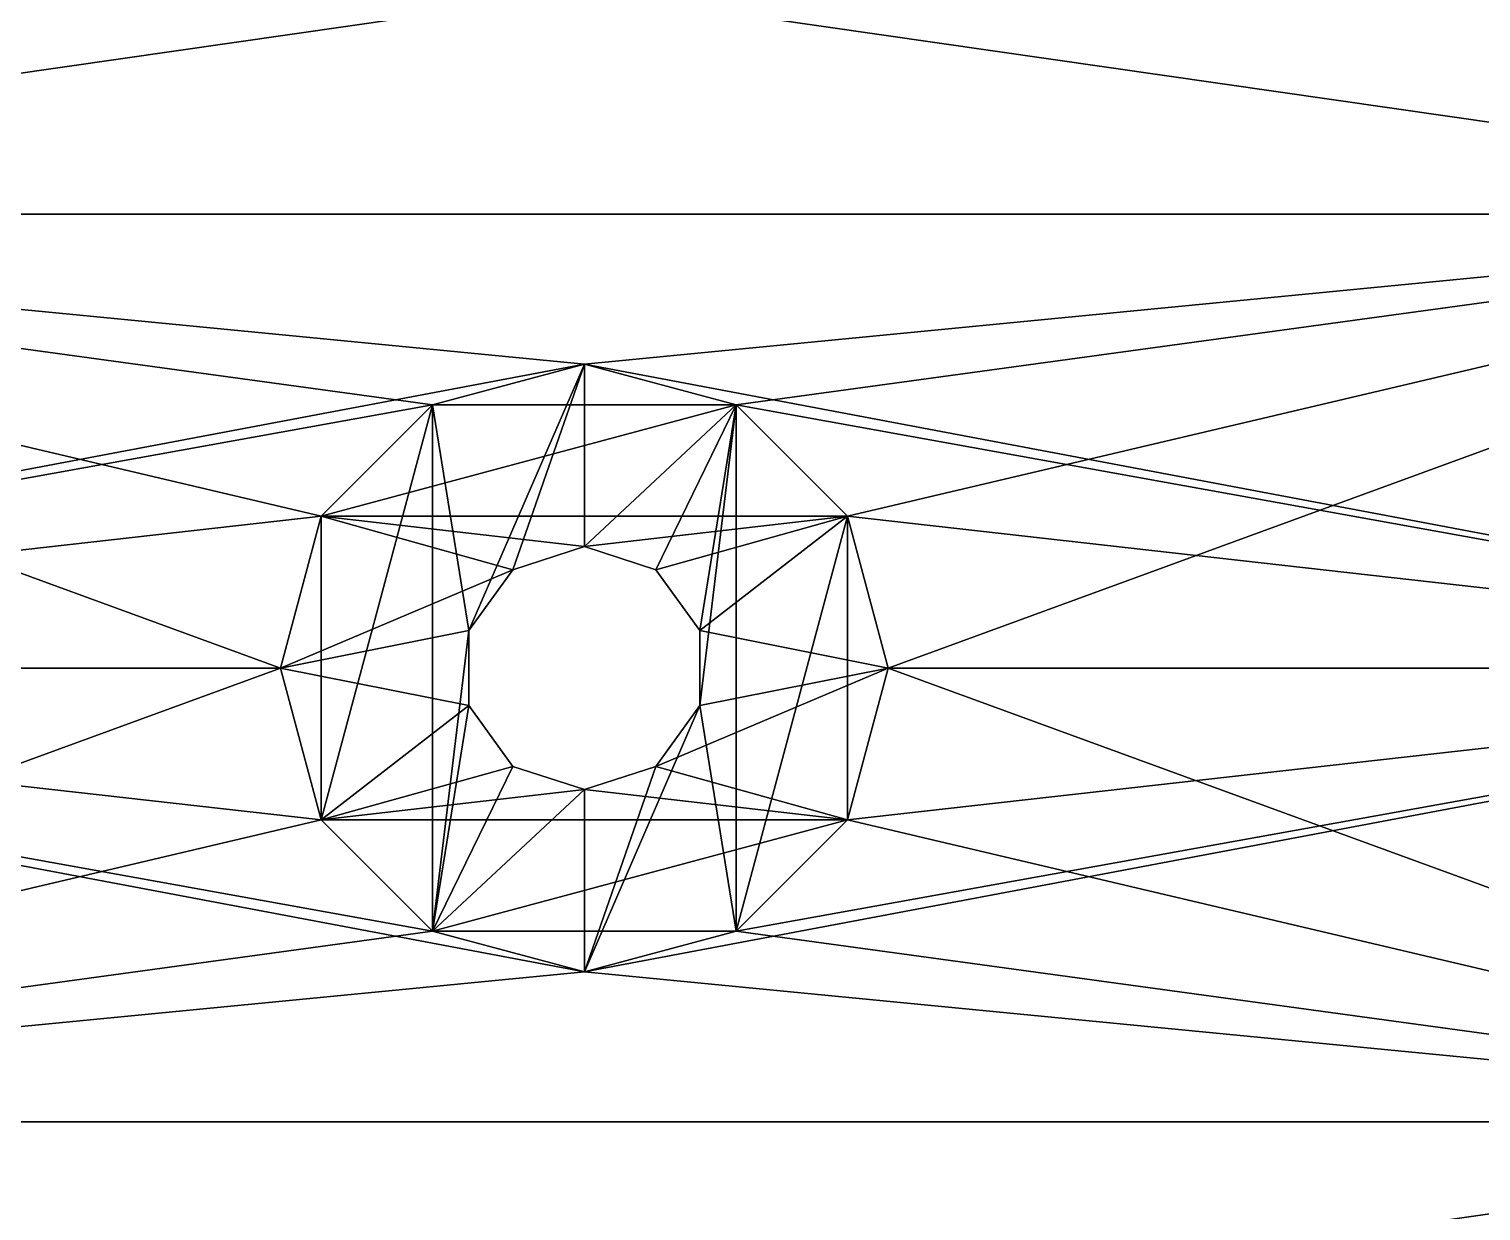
# Model space of a CAD drawing. Header units: inches. Extents: x -30 to 30, y -30 to 30.
# Drawn here: x -9.14 to 14.75, y -8.93 to 10.51 of the extents above; entities that cross this region are included whole.
import ezdxf

# ---------------------------------------------------------------- set-up
doc = ezdxf.new("R2010")
doc.units = ezdxf.units.IN
doc.header["$LTSCALE"] = 65.185185
doc.header["$MEASUREMENT"] = 0
for name, color, linetype in [('2', 7, 'CONTINUOUS'), ('363', 7, 'CONTINUOUS'), ('366', 7, 'CONTINUOUS'), ('367', 7, 'CONTINUOUS'), ('368', 7, 'CONTINUOUS'), ('371', 7, 'CONTINUOUS'), ('372', 7, 'CONTINUOUS'), ('373', 7, 'CONTINUOUS'), ('374', 7, 'CONTINUOUS'), ('375', 7, 'CONTINUOUS')]:
    doc.layers.add(name, color=color, linetype=linetype)

msp = doc.modelspace()

# ---------------------------------------------------------------- linework, layer by layer
at = {"layer": '2', "color": 1, "linetype": 'CONTINUOUS'}
for points in [[(0, 5, 6), (-2.5, 4.33, 6), (2.5, 4.33, 6), (0, 5, 6)], [(-2.5, 4.33, 6), (-4.33, 2.5, 6), (2.5, 4.33, 6), (-2.5, 4.33, 6)], [(2.5, 4.33, 6), (-4.33, 2.5, 6), (4.33, 2.5, 6), (2.5, 4.33, 6)], [(-4.33, 2.5, 6), (-5, 0, 6), (-1.175, 1.618, 6), (-4.33, 2.5, 6)], [(4.33, 2.5, 6), (-4.33, 2.5, 6), (0, 2, 6), (4.33, 2.5, 6)], [(0, 2, 6), (-4.33, 2.5, 6), (-1.175, 1.618, 6), (0, 2, 6)], [(1.175, 1.618, 6), (4.33, 2.5, 6), (0, 2, 6), (1.175, 1.618, 6)], [(1.902, 0.617, 6), (4.33, 2.5, 6), (1.175, 1.618, 6), (1.902, 0.617, 6)], [(5, 0, 6), (4.33, 2.5, 6), (1.902, 0.617, 6), (5, 0, 6)], [(-1.175, 1.618, 6), (-5, 0, 6), (-1.902, 0.617, 6), (-1.175, 1.618, 6)], [(-1.902, 0.617, 6), (-5, 0, 6), (-1.902, -0.617, 6), (-1.902, 0.617, 6)], [(1.902, -0.617, 6), (5, 0, 6), (1.902, 0.617, 6), (1.902, -0.617, 6)], [(-5, 0, 6), (-4.33, -2.5, 6), (-1.902, -0.617, 6), (-5, 0, 6)], [(4.33, -2.5, 6), (5, 0, 6), (1.175, -1.618, 6), (4.33, -2.5, 6)], [(1.175, -1.618, 6), (5, 0, 6), (1.902, -0.617, 6), (1.175, -1.618, 6)], [(-1.902, -0.617, 6), (-4.33, -2.5, 6), (-1.175, -1.618, 6), (-1.902, -0.617, 6)], [(-4.33, -2.5, 6), (0, -2, 6), (-1.175, -1.618, 6), (-4.33, -2.5, 6)], [(0, -2, 6), (4.33, -2.5, 6), (1.175, -1.618, 6), (0, -2, 6)], [(-4.33, -2.5, 6), (4.33, -2.5, 6), (0, -2, 6), (-4.33, -2.5, 6)], [(-2.5, -4.33, 6), (4.33, -2.5, 6), (-4.33, -2.5, 6), (-2.5, -4.33, 6)], [(2.5, -4.33, 6), (4.33, -2.5, 6), (-2.5, -4.33, 6), (2.5, -4.33, 6)], [(0, -5, 6), (2.5, -4.33, 6), (-2.5, -4.33, 6), (0, -5, 6)]]:
    msp.add_3dface(points, dxfattribs=at)
at = {"layer": '363', "color": 1, "linetype": 'CONTINUOUS'}
for points in [[(-22.293, 14.327, 5), (-25.427, 7.466, 5), (22.293, 14.327, 5), (-22.293, 14.327, 5)], [(22.293, 14.327, 5), (-25.427, 7.466, 5), (25.427, 7.466, 5), (22.293, 14.327, 5)], [(-25.427, 7.466, 5), (-26.5, 0, 5), (0, 5, 5), (-25.427, 7.466, 5)], [(25.427, 7.466, 5), (-25.427, 7.466, 5), (0, 5, 5), (25.427, 7.466, 5)], [(2.499, 4.33, 5), (25.427, 7.466, 5), (0, 5, 5), (2.499, 4.33, 5)], [(4.33, 2.499, 5), (25.427, 7.466, 5), (2.499, 4.33, 5), (4.33, 2.499, 5)], [(5, 0, 5), (25.427, 7.466, 5), (4.33, 2.499, 5), (5, 0, 5)], [(26.5, 0, 5), (25.427, 7.466, 5), (5, 0, 5), (26.5, 0, 5)], [(0, 5, 5), (-26.5, 0, 5), (-2.499, 4.33, 5), (0, 5, 5)], [(-2.499, 4.33, 5), (-26.5, 0, 5), (-4.33, 2.499, 5), (-2.499, 4.33, 5)], [(-4.33, 2.499, 5), (-26.5, 0, 5), (-5, 0, 5), (-4.33, 2.499, 5)], [(-26.5, 0, 5), (-25.427, -7.466, 5), (-5, 0, 5), (-26.5, 0, 5)], [(-5, 0, 5), (-25.427, -7.466, 5), (-4.33, -2.499, 5), (-5, 0, 5)], [(25.427, -7.466, 5), (26.5, 0, 5), (0, -5, 5), (25.427, -7.466, 5)], [(0, -5, 5), (26.5, 0, 5), (2.499, -4.33, 5), (0, -5, 5)], [(2.499, -4.33, 5), (26.5, 0, 5), (4.33, -2.499, 5), (2.499, -4.33, 5)], [(26.5, 0, 5), (5, 0, 5), (4.33, -2.499, 5), (26.5, 0, 5)], [(-4.33, -2.499, 5), (-25.427, -7.466, 5), (-2.499, -4.33, 5), (-4.33, -2.499, 5)], [(-2.499, -4.33, 5), (-25.427, -7.466, 5), (0, -5, 5), (-2.499, -4.33, 5)], [(-25.427, -7.466, 5), (25.427, -7.466, 5), (0, -5, 5), (-25.427, -7.466, 5)], [(-22.293, -14.327, 5), (25.427, -7.466, 5), (-25.427, -7.466, 5), (-22.293, -14.327, 5)], [(22.293, -14.327, 5), (25.427, -7.466, 5), (-22.293, -14.327, 5), (22.293, -14.327, 5)]]:
    msp.add_3dface(points, dxfattribs=at)
at = {"layer": '366', "color": 1, "linetype": 'CONTINUOUS'}
for points in [[(-4.33, -2.5, 6), (-5, 0, 6), (-4.33, -2.499, 5), (-4.33, -2.5, 6)], [(-5, 0, 6), (-5, 0, 5), (-4.33, -2.499, 5), (-5, 0, 6)], [(5, 0, 6), (4.33, -2.5, 6), (5, 0, 5), (5, 0, 6)], [(5, 0, 5), (4.33, -2.5, 6), (4.33, -2.499, 5), (5, 0, 5)], [(-4.33, -2.5, 6), (-4.33, -2.499, 5), (-2.499, -4.33, 5), (-4.33, -2.5, 6)], [(-2.5, -4.33, 6), (-4.33, -2.5, 6), (-2.499, -4.33, 5), (-2.5, -4.33, 6)], [(2.5, -4.33, 6), (2.499, -4.33, 5), (4.33, -2.499, 5), (2.5, -4.33, 6)], [(4.33, -2.5, 6), (2.5, -4.33, 6), (4.33, -2.499, 5), (4.33, -2.5, 6)], [(0, -5, 6), (-2.5, -4.33, 6), (0, -5, 5), (0, -5, 6)], [(-2.5, -4.33, 6), (-2.499, -4.33, 5), (0, -5, 5), (-2.5, -4.33, 6)], [(2.5, -4.33, 6), (0, -5, 6), (2.499, -4.33, 5), (2.5, -4.33, 6)], [(0, -5, 6), (0, -5, 5), (2.499, -4.33, 5), (0, -5, 6)]]:
    msp.add_3dface(points, dxfattribs=at)
at = {"layer": '367', "color": 1, "linetype": 'CONTINUOUS'}
for points in [[(-2.5, 4.33, 6), (0, 5, 6), (-2.499, 4.33, 5), (-2.5, 4.33, 6)], [(0, 5, 6), (0, 5, 5), (-2.499, 4.33, 5), (0, 5, 6)], [(0, 5, 6), (2.5, 4.33, 6), (0, 5, 5), (0, 5, 6)], [(2.5, 4.33, 6), (2.499, 4.33, 5), (0, 5, 5), (2.5, 4.33, 6)], [(-4.33, 2.5, 6), (-2.5, 4.33, 6), (-4.33, 2.499, 5), (-4.33, 2.5, 6)], [(-2.5, 4.33, 6), (-2.499, 4.33, 5), (-4.33, 2.499, 5), (-2.5, 4.33, 6)], [(2.5, 4.33, 6), (4.33, 2.5, 6), (2.499, 4.33, 5), (2.5, 4.33, 6)], [(4.33, 2.5, 6), (4.33, 2.499, 5), (2.499, 4.33, 5), (4.33, 2.5, 6)], [(-5, 0, 6), (-4.33, 2.5, 6), (-5, 0, 5), (-5, 0, 6)], [(-4.33, 2.5, 6), (-4.33, 2.499, 5), (-5, 0, 5), (-4.33, 2.5, 6)], [(4.33, 2.5, 6), (5, 0, 6), (4.33, 2.499, 5), (4.33, 2.5, 6)], [(5, 0, 6), (5, 0, 5), (4.33, 2.499, 5), (5, 0, 6)]]:
    msp.add_3dface(points, dxfattribs=at)
at = {"layer": '368', "color": 1, "linetype": 'CONTINUOUS'}
for points in [[(-22.293, 14.327, 1), (25.427, 7.466, 1), (-25.427, 7.466, 1), (-22.293, 14.327, 1)], [(22.293, 14.327, 1), (25.427, 7.466, 1), (-22.293, 14.327, 1), (22.293, 14.327, 1)], [(-26.5, 0, 1), (-25.427, 7.466, 1), (-5, 0, 1), (-26.5, 0, 1)], [(-25.427, 7.466, 1), (25.427, 7.466, 1), (0, 5, 1), (-25.427, 7.466, 1)], [(-5, 0, 1), (-25.427, 7.466, 1), (-4.33, 2.499, 1), (-5, 0, 1)], [(-4.33, 2.499, 1), (-25.427, 7.466, 1), (-2.499, 4.33, 1), (-4.33, 2.499, 1)], [(-2.499, 4.33, 1), (-25.427, 7.466, 1), (0, 5, 1), (-2.499, 4.33, 1)], [(25.427, 7.466, 1), (26.5, 0, 1), (0, 5, 1), (25.427, 7.466, 1)], [(0, 5, 1), (26.5, 0, 1), (2.499, 4.33, 1), (0, 5, 1)], [(2.499, 4.33, 1), (26.5, 0, 1), (4.33, 2.499, 1), (2.499, 4.33, 1)], [(4.33, 2.499, 1), (26.5, 0, 1), (5, 0, 1), (4.33, 2.499, 1)], [(-25.427, -7.466, 1), (-26.5, 0, 1), (0, -5, 1), (-25.427, -7.466, 1)], [(-26.5, 0, 1), (-5, 0, 1), (-4.33, -2.499, 1), (-26.5, 0, 1)], [(0, -5, 1), (-26.5, 0, 1), (-2.499, -4.33, 1), (0, -5, 1)], [(-2.499, -4.33, 1), (-26.5, 0, 1), (-4.33, -2.499, 1), (-2.499, -4.33, 1)], [(5, 0, 1), (25.427, -7.466, 1), (4.33, -2.499, 1), (5, 0, 1)], [(26.5, 0, 1), (25.427, -7.466, 1), (5, 0, 1), (26.5, 0, 1)], [(4.33, -2.499, 1), (25.427, -7.466, 1), (2.499, -4.33, 1), (4.33, -2.499, 1)], [(2.499, -4.33, 1), (25.427, -7.466, 1), (0, -5, 1), (2.499, -4.33, 1)], [(25.427, -7.466, 1), (-25.427, -7.466, 1), (0, -5, 1), (25.427, -7.466, 1)], [(-22.293, -14.327, 1), (-25.427, -7.466, 1), (22.293, -14.327, 1), (-22.293, -14.327, 1)], [(22.293, -14.327, 1), (-25.427, -7.466, 1), (25.427, -7.466, 1), (22.293, -14.327, 1)]]:
    msp.add_3dface(points, dxfattribs=at)
at = {"layer": '371', "color": 7, "linetype": 'CONTINUOUS', "true_color": 0xfaa000}
for points in [[(-4.33, -2.499, 1), (-5, 0, 1), (-4.33, -2.499, -6), (-4.33, -2.499, 1)], [(-4.33, -2.499, -6), (-5, 0, 1), (-5, 0, -6), (-4.33, -2.499, -6)], [(5, 0, 1), (4.33, -2.499, 1), (5, 0, -6), (5, 0, 1)], [(5, 0, -6), (4.33, -2.499, 1), (4.33, -2.499, -6), (5, 0, -6)], [(-2.499, -4.33, 1), (-4.33, -2.499, 1), (-2.499, -4.33, -6), (-2.499, -4.33, 1)], [(-2.499, -4.33, -6), (-4.33, -2.499, 1), (-4.33, -2.499, -6), (-2.499, -4.33, -6)], [(4.33, -2.499, 1), (2.499, -4.33, 1), (4.33, -2.499, -6), (4.33, -2.499, 1)], [(4.33, -2.499, -6), (2.499, -4.33, 1), (2.499, -4.33, -6), (4.33, -2.499, -6)], [(0, -5, 1), (-2.499, -4.33, 1), (0, -5, -6), (0, -5, 1)], [(0, -5, -6), (-2.499, -4.33, 1), (-2.499, -4.33, -6), (0, -5, -6)], [(2.499, -4.33, 1), (0, -5, 1), (2.499, -4.33, -6), (2.499, -4.33, 1)], [(2.499, -4.33, -6), (0, -5, 1), (0, -5, -6), (2.499, -4.33, -6)]]:
    msp.add_3dface(points, dxfattribs=at)
at = {"layer": '372', "color": 7, "linetype": 'CONTINUOUS', "true_color": 0xfaa000}
for points in [[(-2.499, 4.33, 1), (0, 5, 1), (-2.499, 4.33, -6), (-2.499, 4.33, 1)], [(-2.499, 4.33, -6), (0, 5, 1), (0, 5, -6), (-2.499, 4.33, -6)], [(0, 5, 1), (2.499, 4.33, 1), (0, 5, -6), (0, 5, 1)], [(0, 5, -6), (2.499, 4.33, 1), (2.499, 4.33, -6), (0, 5, -6)], [(-4.33, 2.499, 1), (-2.499, 4.33, 1), (-4.33, 2.499, -6), (-4.33, 2.499, 1)], [(-4.33, 2.499, -6), (-2.499, 4.33, 1), (-2.499, 4.33, -6), (-4.33, 2.499, -6)], [(2.499, 4.33, 1), (4.33, 2.499, 1), (2.499, 4.33, -6), (2.499, 4.33, 1)], [(2.499, 4.33, -6), (4.33, 2.499, 1), (4.33, 2.499, -6), (2.499, 4.33, -6)], [(-5, 0, 1), (-4.33, 2.499, 1), (-5, 0, -6), (-5, 0, 1)], [(-5, 0, -6), (-4.33, 2.499, 1), (-4.33, 2.499, -6), (-5, 0, -6)], [(4.33, 2.499, 1), (5, 0, 1), (4.33, 2.499, -6), (4.33, 2.499, 1)], [(5, 0, 1), (5, 0, -6), (4.33, 2.499, -6), (5, 0, 1)]]:
    msp.add_3dface(points, dxfattribs=at)
at = {"layer": '373', "color": 7, "linetype": 'CONTINUOUS', "true_color": 0xfaa000}
for points in [[(-2.499, 4.33, -6), (0, 5, -6), (-1.902, 0.617, -6), (-2.499, 4.33, -6)], [(-1.902, 0.617, -6), (0, 5, -6), (-1.175, 1.618, -6), (-1.902, 0.617, -6)], [(-1.175, 1.618, -6), (0, 5, -6), (0, 2, -6), (-1.175, 1.618, -6)], [(0, 5, -6), (2.499, 4.33, -6), (0, 2, -6), (0, 5, -6)], [(-2.499, -4.33, -6), (-4.33, -2.499, -6), (-2.499, 4.33, -6), (-2.499, -4.33, -6)], [(-4.33, -2.499, -6), (-4.33, 2.499, -6), (-2.499, 4.33, -6), (-4.33, -2.499, -6)], [(-2.499, -4.33, -6), (-2.499, 4.33, -6), (-1.902, 0.617, -6), (-2.499, -4.33, -6)], [(0, 2, -6), (2.499, 4.33, -6), (1.175, 1.618, -6), (0, 2, -6)], [(1.175, 1.618, -6), (2.499, 4.33, -6), (1.902, 0.617, -6), (1.175, 1.618, -6)], [(2.499, 4.33, -6), (2.499, -4.33, -6), (1.902, -0.617, -6), (2.499, 4.33, -6)], [(1.902, 0.617, -6), (2.499, 4.33, -6), (1.902, -0.617, -6), (1.902, 0.617, -6)], [(2.499, -4.33, -6), (2.499, 4.33, -6), (4.33, 2.499, -6), (2.499, -4.33, -6)], [(-4.33, -2.499, -6), (-5, 0, -6), (-4.33, 2.499, -6), (-4.33, -2.499, -6)], [(4.33, -2.499, -6), (2.499, -4.33, -6), (4.33, 2.499, -6), (4.33, -2.499, -6)], [(5, 0, -6), (4.33, -2.499, -6), (4.33, 2.499, -6), (5, 0, -6)], [(-1.902, -0.617, -6), (-2.499, -4.33, -6), (-1.902, 0.617, -6), (-1.902, -0.617, -6)], [(-1.175, -1.618, -6), (-2.499, -4.33, -6), (-1.902, -0.617, -6), (-1.175, -1.618, -6)], [(2.499, -4.33, -6), (0, -5, -6), (1.902, -0.617, -6), (2.499, -4.33, -6)], [(1.902, -0.617, -6), (0, -5, -6), (1.175, -1.618, -6), (1.902, -0.617, -6)], [(0, -2, -6), (-2.499, -4.33, -6), (-1.175, -1.618, -6), (0, -2, -6)], [(0, -5, -6), (0, -2, -6), (1.175, -1.618, -6), (0, -5, -6)], [(0, -5, -6), (-2.499, -4.33, -6), (0, -2, -6), (0, -5, -6)]]:
    msp.add_3dface(points, dxfattribs=at)
at = {"layer": '374', "color": 1, "linetype": 'CONTINUOUS'}
for points in [[(0, 2, 6), (-1.175, 1.618, 6), (0, 2, -6), (0, 2, 6)], [(-1.175, 1.618, 6), (-1.175, 1.618, -6), (0, 2, -6), (-1.175, 1.618, 6)], [(-1.175, 1.618, 6), (-1.902, 0.617, 6), (-1.175, 1.618, -6), (-1.175, 1.618, 6)], [(-1.902, 0.617, 6), (-1.902, 0.617, -6), (-1.175, 1.618, -6), (-1.902, 0.617, 6)], [(-1.902, 0.617, 6), (-1.902, -0.617, 6), (-1.902, 0.617, -6), (-1.902, 0.617, 6)], [(-1.902, -0.617, 6), (-1.902, -0.617, -6), (-1.902, 0.617, -6), (-1.902, -0.617, 6)], [(-1.902, -0.617, 6), (-1.175, -1.618, 6), (-1.902, -0.617, -6), (-1.902, -0.617, 6)], [(-1.175, -1.618, 6), (-1.175, -1.618, -6), (-1.902, -0.617, -6), (-1.175, -1.618, 6)], [(-1.175, -1.618, 6), (0, -2, 6), (-1.175, -1.618, -6), (-1.175, -1.618, 6)], [(0, -2, 6), (0, -2, -6), (-1.175, -1.618, -6), (0, -2, 6)]]:
    msp.add_3dface(points, dxfattribs=at)
at = {"layer": '375', "color": 1, "linetype": 'CONTINUOUS'}
for points in [[(1.175, 1.618, 6), (0, 2, 6), (1.175, 1.618, -6), (1.175, 1.618, 6)], [(0, 2, 6), (0, 2, -6), (1.175, 1.618, -6), (0, 2, 6)], [(1.902, 0.617, 6), (1.175, 1.618, 6), (1.902, 0.617, -6), (1.902, 0.617, 6)], [(1.175, 1.618, 6), (1.175, 1.618, -6), (1.902, 0.617, -6), (1.175, 1.618, 6)], [(1.902, -0.617, 6), (1.902, 0.617, 6), (1.902, -0.617, -6), (1.902, -0.617, 6)], [(1.902, 0.617, 6), (1.902, 0.617, -6), (1.902, -0.617, -6), (1.902, 0.617, 6)], [(1.175, -1.618, 6), (1.902, -0.617, 6), (1.175, -1.618, -6), (1.175, -1.618, 6)], [(1.902, -0.617, 6), (1.902, -0.617, -6), (1.175, -1.618, -6), (1.902, -0.617, 6)], [(0, -2, 6), (1.175, -1.618, 6), (0, -2, -6), (0, -2, 6)], [(0, -2, -6), (1.175, -1.618, 6), (1.175, -1.618, -6), (0, -2, -6)]]:
    msp.add_3dface(points, dxfattribs=at)

doc.saveas('drawing.dxf')
